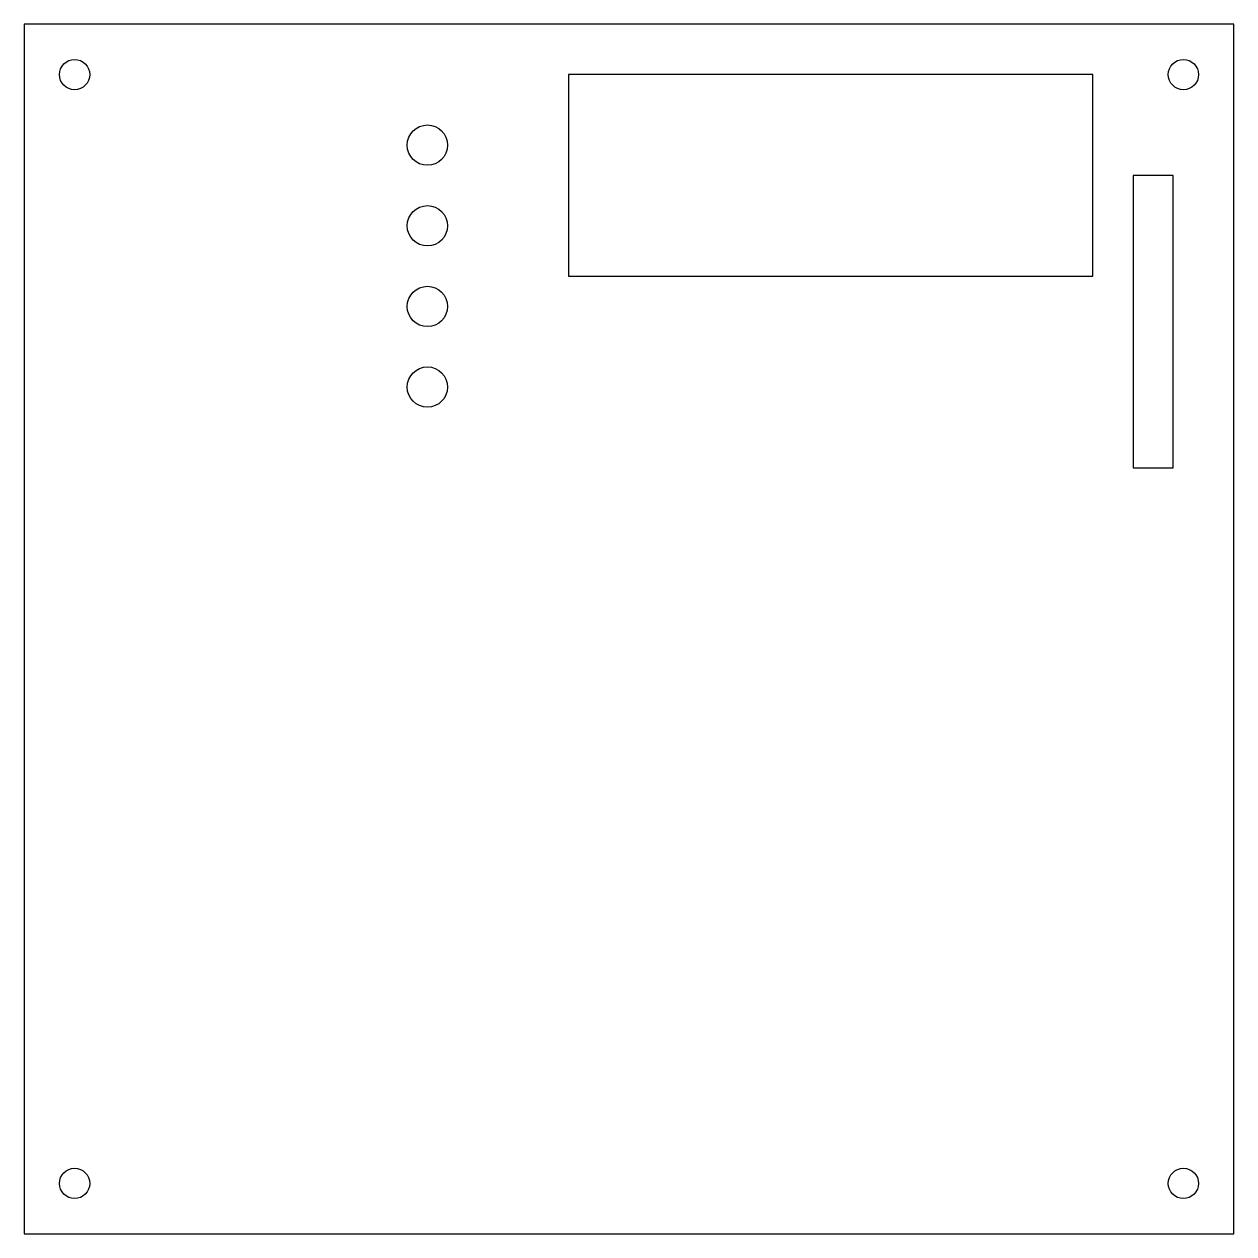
# Model space of a CAD drawing. Header units: millimetres. Extents: x 0 to 120, y 0 to 120.
import ezdxf

# ---------------------------------------------------------------- set-up
doc = ezdxf.new("R2010")
doc.units = ezdxf.units.MM

msp = doc.modelspace()

# ---------------------------------------------------------------- linework, layer by layer
at = {"layer": 'BOARD_REF'}
for p, q in [((120, 120), (0, 120)), ((0, 120), (0, 0)), ((120, 0), (120, 120)), ((0, 0), (120, 0))]:
    msp.add_line(p, q, dxfattribs=at)
at = {"layer": 'CUT'}
for p, q in [((106, 115), (54, 115)), ((54, 115), (54, 95)), ((106, 95), (106, 115)), ((114, 105), (110, 105)), ((110, 105), (110, 76)), ((114, 76), (114, 105)), ((54, 95), (106, 95)), ((110, 76), (114, 76))]:
    msp.add_line(p, q, dxfattribs=at)
for centre in [(40, 108), (40, 100), (40, 92), (40, 84)]:
    msp.add_circle(centre, 2, dxfattribs=at)
at = {"layer": 'MOUNT'}
for centre in [(5, 115), (115, 115), (5, 5), (115, 5)]:
    msp.add_circle(centre, 1.5, dxfattribs=at)

doc.saveas('drawing.dxf')
